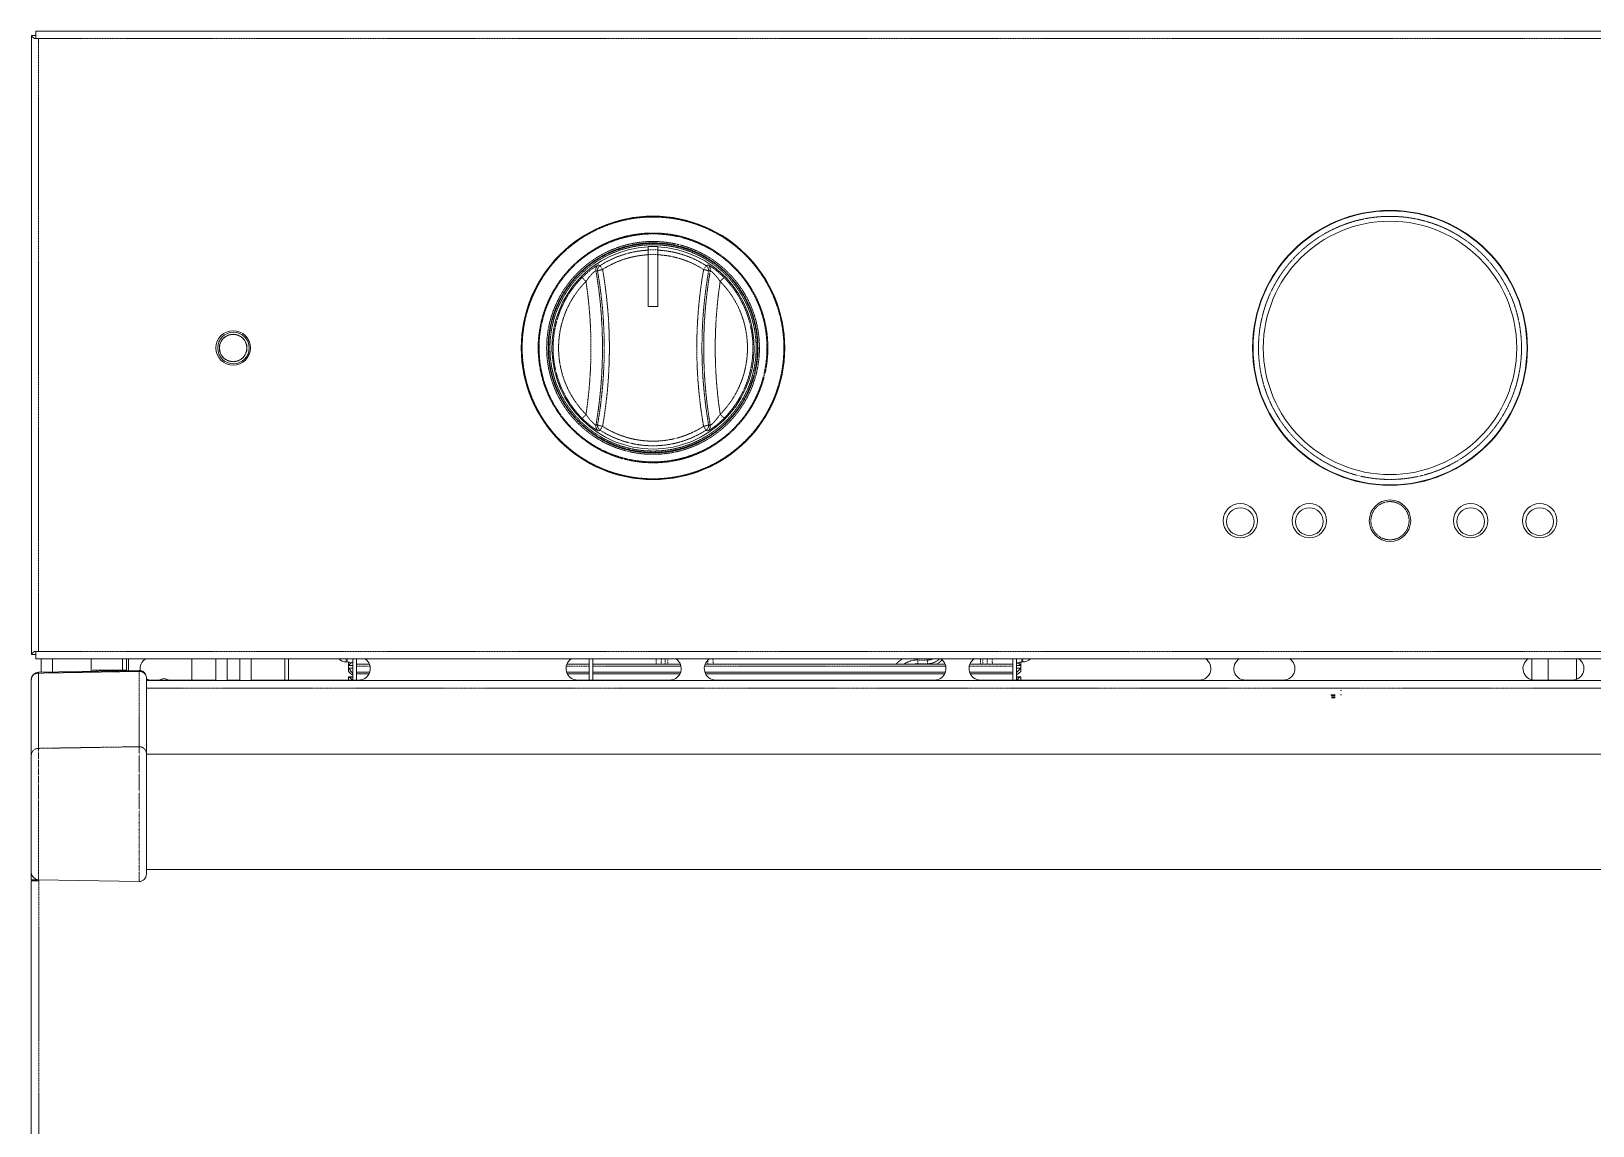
# Model space of a CAD drawing. Header units: millimetres. Extents: x 60499 to 556746, y 248297 to 497145.
# Drawn here: x 493954 to 508191, y 437357 to 447333 of the extents above; entities that cross this region are included whole.
import ezdxf

# ---------------------------------------------------------------- set-up
doc = ezdxf.new("R2010")
doc.units = ezdxf.units.MM
doc.linetypes.add('PHANTOM', pattern=[20, 10, -2, 2, -2, 2, -2])

msp = doc.modelspace()

# ---------------------------------------------------------------- linework, layer by layer
at = {"color": 7, "lineweight": 13, "ltscale": 0.03937}
for p, q in [((518689, 447333), (493995, 447333)), ((493956, 441652), (493956, 447294)), ((518689, 441612), (493995, 441612)), ((494937, 441507), (494020, 441491)), ((499073, 441564), (499872, 441564)), ((499073, 441490), (499875, 441490)), ((500095, 441490), (502289, 441490)), ((500098, 441564), (502286, 441564)), ((493954, 440735), (493954, 441421)), ((495004, 441437), (495004, 440750)), ((495004, 441414), (517680, 441414)), ((495959, 441419), (496940, 441419)), ((498935, 441419), (499775, 441419)), ((499073, 441476), (499869, 441476)), ((500101, 441476), (502283, 441476)), ((500195, 441419), (502189, 441419)), ((502609, 441419), (504604, 441419)), ((493954, 440735), (493954, 439666)), ((495004, 439650), (495004, 440750)), ((517680, 440744), (495004, 440744)), ((517680, 439694), (495004, 439694)), ((493954, 423045), (493954, 439589)), ((494020, 439600), (494937, 439584))]:
    msp.add_line(p, q, dxfattribs=at)
at = {"color": 7, "lineweight": 13, "ltscale": 0.001975}
for p, q in [((493995, 447267), (493995, 447333)), ((493995, 441612), (493995, 441679))]:
    msp.add_line(p, q, dxfattribs=at)
at = {"color": 7, "lineweight": 13, "ltscale": 0.001175}
for p, q in [((493995, 447294), (493956, 447294)), ((493995, 441652), (493956, 441652))]:
    msp.add_line(p, q, dxfattribs=at)
at = {"color": 7, "lineweight": 13, "ltscale": 0.000315358}
msp.add_line((493995, 447267), (493984, 447267), dxfattribs=at)
at = {"color": 7, "lineweight": 13, "ltscale": 0.000774984}
for p, q in [((493995, 447267), (494021, 447267)), ((493995, 441679), (494021, 441679)), ((494550, 441511), (494576, 441511))]:
    msp.add_line(p, q, dxfattribs=at)
at = {"color": 7, "linetype": 'PHANTOM', "lineweight": 13, "ltscale": 0.03937}
for p, q in [((518663, 447267), (494021, 447267)), ((494021, 441679), (494021, 447267)), ((518663, 441679), (494021, 441679)), ((494937, 441499), (494020, 441483)), ((494020, 440797), (494020, 441483)), ((494937, 441499), (494937, 440812)), ((499073, 441545), (499878, 441545)), ((500092, 441545), (502292, 441545)), ((495004, 441345), (517680, 441345)), ((494020, 440797), (494937, 440812)), ((494023, 423045), (494023, 439589))]:
    msp.add_line(p, q, dxfattribs=at)
at = {"color": 7, "lineweight": 13, "ltscale": 0.000900028}
for p, q in [((499580, 445372), (499580, 445341)), ((499667, 445372), (499667, 445341))]:
    msp.add_line(p, q, dxfattribs=at)
at = {"color": 7, "lineweight": 13, "ltscale": 0.0026}
for p, q in [((499667, 445372), (499580, 445372)), ((499667, 444823), (499580, 444823)), ((499580, 444823), (499667, 444823))]:
    msp.add_line(p, q, dxfattribs=at)
at = {"color": 7, "lineweight": 13, "ltscale": 0.001308}
for p, q in [((499580, 445297), (499580, 445341)), ((499667, 445297), (499667, 445341))]:
    msp.add_line(p, q, dxfattribs=at)
at = {"color": 7, "linetype": 'PHANTOM', "lineweight": 13, "ltscale": 0.0026}
for p, q in [((499667, 445341), (499580, 445341)), ((499667, 445297), (499580, 445297))]:
    msp.add_line(p, q, dxfattribs=at)
at = {"color": 7, "linetype": 'PHANTOM', "lineweight": 13, "ltscale": 0.000505295}
for p, q in [((499124, 445203), (499140, 445197)), ((500107, 445197), (500123, 445203))]:
    msp.add_line(p, q, dxfattribs=at)
at = {"color": 7, "linetype": 'PHANTOM', "lineweight": 13, "ltscale": 0.001246}
for p, q in [((499140, 445197), (499163, 445161)), ((500107, 445197), (500084, 445161)), ((499140, 443697), (499163, 443732)), ((500107, 443697), (500084, 443732))]:
    msp.add_line(p, q, dxfattribs=at)
at = {"color": 7, "lineweight": 13, "ltscale": 0.014116}
for p, q in [((499580, 444823), (499580, 445297)), ((499667, 444823), (499667, 445297))]:
    msp.add_line(p, q, dxfattribs=at)
at = {"color": 7, "linetype": 'PHANTOM', "lineweight": 13, "ltscale": 0.001499}
for p, q in [((498976, 445088), (499012, 445053)), ((500235, 445053), (500271, 445088)), ((499012, 443841), (498976, 443805)), ((500271, 443805), (500235, 443841))]:
    msp.add_line(p, q, dxfattribs=at)
at = {"color": 7, "linetype": 'PHANTOM', "lineweight": 13, "ltscale": 0.000494462}
msp.add_line((499102, 445152), (499118, 445146), dxfattribs=at)
at = {"color": 7, "linetype": 'PHANTOM', "lineweight": 13, "ltscale": 0.000494476}
msp.add_line((500129, 445146), (500145, 445152), dxfattribs=at)
at = {"color": 7, "lineweight": 13, "ltscale": 5.58688e-06}
for p, q in [((499580, 444823), (499580, 444823)), ((499667, 444823), (499667, 444823))]:
    msp.add_line(p, q, dxfattribs=at)
at = {"color": 7, "linetype": 'PHANTOM', "lineweight": 13, "ltscale": 0.000494439}
msp.add_line((499118, 443748), (499102, 443741), dxfattribs=at)
at = {"color": 7, "linetype": 'PHANTOM', "lineweight": 13, "ltscale": 0.000505273}
for p, q in [((499140, 443697), (499124, 443691)), ((500123, 443691), (500107, 443697))]:
    msp.add_line(p, q, dxfattribs=at)
at = {"color": 7, "linetype": 'PHANTOM', "lineweight": 13, "ltscale": 0.000494452}
msp.add_line((500145, 443741), (500129, 443748), dxfattribs=at)
at = {"color": 7, "lineweight": 13, "ltscale": 0.00109}
msp.add_line((494021, 441679), (493984, 441679), dxfattribs=at)
at = {"color": 7, "linetype": 'PHANTOM', "lineweight": 13, "ltscale": 0.000265647}
msp.add_line((494020, 441483), (494020, 441491), dxfattribs=at)
at = {"color": 7, "lineweight": 13, "ltscale": 0.00359}
msp.add_line((494043, 441492), (494043, 441612), dxfattribs=at)
at = {"color": 7, "lineweight": 13, "ltscale": 0.003535}
msp.add_line((494148, 441494), (494148, 441612), dxfattribs=at)
at = {"color": 7, "lineweight": 13, "ltscale": 0.003352}
msp.add_line((494501, 441500), (494501, 441612), dxfattribs=at)
at = {"color": 7, "lineweight": 13, "ltscale": 0.000337556}
msp.add_line((494517, 441500), (494517, 441511), dxfattribs=at)
at = {"color": 7, "lineweight": 13, "ltscale": 0.001}
msp.add_line((494517, 441511), (494550, 441511), dxfattribs=at)
at = {"color": 7, "lineweight": 13, "ltscale": 0.000320074}
msp.add_line((494550, 441501), (494550, 441511), dxfattribs=at)
at = {"color": 7, "linetype": 'PHANTOM', "lineweight": 13, "ltscale": 0.000306618}
msp.add_line((494576, 441501), (494576, 441511), dxfattribs=at)
at = {"color": 7, "lineweight": 13, "ltscale": 0.0055}
msp.add_line((494576, 441511), (494761, 441511), dxfattribs=at)
at = {"color": 7, "linetype": 'PHANTOM', "lineweight": 13, "ltscale": 0.000210619}
msp.add_line((494761, 441504), (494761, 441511), dxfattribs=at)
at = {"color": 7, "lineweight": 13, "ltscale": 0.001775}
msp.add_line((494761, 441511), (494821, 441511), dxfattribs=at)
at = {"color": 7, "lineweight": 13, "ltscale": 0.003006}
for p, q in [((494787, 441511), (494787, 441612)), ((494821, 441511), (494821, 441612))]:
    msp.add_line(p, q, dxfattribs=at)
at = {"color": 7, "lineweight": 13, "ltscale": 0.000179621}
msp.add_line((494821, 441505), (494821, 441511), dxfattribs=at)
at = {"color": 7, "lineweight": 13, "ltscale": 0.003175}
msp.add_line((494841, 441506), (494841, 441612), dxfattribs=at)
at = {"color": 7, "linetype": 'PHANTOM', "lineweight": 13, "ltscale": 0.000265587}
msp.add_line((494937, 441507), (494937, 441499), dxfattribs=at)
at = {"color": 7, "lineweight": 13, "ltscale": 0.005767}
for p, q in [((495417, 441419), (495417, 441612)), ((496265, 441612), (496265, 441419)), ((496298, 441612), (496298, 441419)), ((496885, 441612), (496885, 441419)), ((499042, 441612), (499042, 441419)), ((499073, 441612), (499073, 441419)), ((502903, 441419), (502903, 441612)), ((502936, 441419), (502936, 441612)), ((507784, 441419), (507784, 441612)), ((507784, 441612), (507784, 441419))]:
    msp.add_line(p, q, dxfattribs=at)
at = {"color": 7, "lineweight": 13, "ltscale": 0.005898}
for p, q in [((495636, 441414), (495636, 441612)), ((495741, 441414), (495741, 441612)), ((495855, 441414), (495855, 441612)), ((495959, 441414), (495959, 441612))]:
    msp.add_line(p, q, dxfattribs=at)
at = {"color": 7, "linetype": 'PHANTOM', "lineweight": 13, "ltscale": 0.000822112}
for p, q in [((496826, 441612), (496826, 441585)), ((496835, 441585), (496835, 441612))]:
    msp.add_line(p, q, dxfattribs=at)
at = {"color": 7, "lineweight": 13, "ltscale": 0.000295264}
msp.add_line((496835, 441585), (496826, 441585), dxfattribs=at)
at = {"color": 7, "lineweight": 13, "ltscale": 0.000904173}
for p, q in [((496845, 441584), (496845, 441553)), ((496845, 441584), (496845, 441553)), ((502975, 441584), (502975, 441553))]:
    msp.add_line(p, q, dxfattribs=at)
at = {"color": 7, "lineweight": 13, "ltscale": 0.001181}
for p, q in [((496845, 441553), (496885, 441553)), ((496885, 441553), (496845, 441553)), ((496885, 441528), (496845, 441528)), ((496885, 441528), (496845, 441528)), ((502936, 441553), (502975, 441553)), ((502975, 441553), (502936, 441553)), ((502936, 441528), (502975, 441528)), ((502936, 441528), (502975, 441528)), ((496845, 441450), (496885, 441450)), ((496885, 441447), (496845, 441447)), ((502975, 441450), (502936, 441450)), ((502936, 441447), (502975, 441447))]:
    msp.add_line(p, q, dxfattribs=at)
at = {"color": 7, "lineweight": 13, "ltscale": 0.000756932}
for p, q in [((496845, 441528), (496845, 441553)), ((502975, 441553), (502975, 441528))]:
    msp.add_line(p, q, dxfattribs=at)
at = {"color": 7, "lineweight": 13, "ltscale": 0.000924418}
for p, q in [((496845, 441528), (496845, 441497)), ((496845, 441528), (496845, 441497)), ((502975, 441522), (502975, 441553)), ((502975, 441497), (502975, 441528)), ((502975, 441528), (502975, 441497))]:
    msp.add_line(p, q, dxfattribs=at)
at = {"color": 7, "lineweight": 13, "ltscale": 0.001438}
msp.add_line((496918, 441564), (496918, 441612), dxfattribs=at)
at = {"color": 7, "lineweight": 13, "ltscale": 0.002968}
msp.add_line((496918, 441513), (496918, 441612), dxfattribs=at)
at = {"color": 7, "lineweight": 13, "ltscale": 0.000582597}
msp.add_line((496918, 441545), (496918, 441564), dxfattribs=at)
at = {"color": 7, "lineweight": 13, "ltscale": 0.003546}
msp.add_line((496918, 441564), (497037, 441564), dxfattribs=at)
at = {"color": 7, "lineweight": 13, "ltscale": 0.001622}
msp.add_line((496918, 441545), (496918, 441490), dxfattribs=at)
at = {"color": 7, "linetype": 'PHANTOM', "lineweight": 13, "ltscale": 0.003725}
msp.add_line((496918, 441545), (497043, 441545), dxfattribs=at)
at = {"color": 7, "lineweight": 13, "ltscale": 0.000428808}
for p, q in [((496918, 441490), (496918, 441476)), ((502903, 441476), (502903, 441490))]:
    msp.add_line(p, q, dxfattribs=at)
at = {"color": 7, "lineweight": 13, "ltscale": 0.003622}
msp.add_line((496918, 441490), (497040, 441490), dxfattribs=at)
at = {"color": 7, "linetype": 'PHANTOM', "lineweight": 13, "ltscale": 0.006251}
msp.add_line((498833, 441545), (499042, 441545), dxfattribs=at)
at = {"color": 7, "lineweight": 13, "ltscale": 0.006148}
msp.add_line((498836, 441490), (499042, 441490), dxfattribs=at)
at = {"color": 7, "lineweight": 13, "ltscale": 0.006072}
msp.add_line((498839, 441564), (499042, 441564), dxfattribs=at)
at = {"color": 7, "linetype": 'PHANTOM', "lineweight": 13, "ltscale": 0.00144}
for p, q in [((499652, 441612), (499650, 441564)), ((499697, 441564), (499699, 441612)), ((500171, 441564), (500169, 441612)), ((502668, 441612), (502670, 441564)), ((502717, 441564), (502715, 441612))]:
    msp.add_line(p, q, dxfattribs=at)
at = {"color": 7, "linetype": 'PHANTOM', "lineweight": 13, "ltscale": 0.001438}
for p, q in [((499735, 441612), (499735, 441564)), ((499759, 441564), (499759, 441612)), ((502608, 441612), (502608, 441564)), ((502631, 441564), (502631, 441612))]:
    msp.add_line(p, q, dxfattribs=at)
at = {"color": 7, "linetype": 'PHANTOM', "lineweight": 13, "ltscale": 0.001062}
msp.add_line((500122, 441600), (500124, 441564), dxfattribs=at)
at = {"color": 7, "linetype": 'PHANTOM', "lineweight": 13, "ltscale": 0.000297366}
for p, q in [((502036, 441612), (502036, 441602)), ((502126, 441602), (502126, 441612))]:
    msp.add_line(p, q, dxfattribs=at)
at = {"color": 7, "linetype": 'PHANTOM', "lineweight": 13, "ltscale": 0.001027}
for p, q in [((502036, 441602), (502036, 441568)), ((502126, 441602), (502126, 441568))]:
    msp.add_line(p, q, dxfattribs=at)
at = {"color": 7, "linetype": 'PHANTOM', "lineweight": 13, "ltscale": 0.002657}
for p, q in [((502036, 441602), (502126, 441602)), ((502126, 441568), (502036, 441568))]:
    msp.add_line(p, q, dxfattribs=at)
at = {"color": 7, "linetype": 'PHANTOM', "lineweight": 13, "ltscale": 0.000114982}
for p, q in [((502036, 441564), (502036, 441568)), ((502126, 441564), (502126, 441568))]:
    msp.add_line(p, q, dxfattribs=at)
at = {"color": 7, "linetype": 'PHANTOM', "lineweight": 13, "ltscale": 0.011813}
msp.add_line((502506, 441545), (502903, 441545), dxfattribs=at)
at = {"color": 7, "lineweight": 13, "ltscale": 0.01171}
msp.add_line((502509, 441490), (502903, 441490), dxfattribs=at)
at = {"color": 7, "lineweight": 13, "ltscale": 0.011634}
msp.add_line((502512, 441564), (502903, 441564), dxfattribs=at)
at = {"color": 7, "lineweight": 13, "ltscale": 0.000677214}
msp.add_line((502903, 441490), (502903, 441513), dxfattribs=at)
at = {"color": 7, "lineweight": 13, "ltscale": 0.000116556}
msp.add_line((502973, 441525), (502975, 441528), dxfattribs=at)
at = {"color": 7, "lineweight": 13, "ltscale": 0.001964}
msp.add_line((502975, 441518), (502975, 441584), dxfattribs=at)
at = {"color": 7, "lineweight": 13, "ltscale": 0.001922}
msp.add_line((502975, 441584), (502975, 441519), dxfattribs=at)
at = {"color": 7, "linetype": 'PHANTOM', "lineweight": 13, "ltscale": 0.000821932}
for p, q in [((502985, 441612), (502985, 441585)), ((502995, 441585), (502995, 441612))]:
    msp.add_line(p, q, dxfattribs=at)
at = {"color": 7, "lineweight": 13, "ltscale": 0.000295294}
msp.add_line((502995, 441585), (502985, 441585), dxfattribs=at)
at = {"color": 7, "lineweight": 13, "ltscale": 0.005684}
for p, q in [((507634, 441421), (507634, 441612)), ((507634, 441612), (507634, 441421))]:
    msp.add_line(p, q, dxfattribs=at)
at = {"color": 7, "lineweight": 13, "ltscale": 0.005578}
for p, q in [((508041, 441425), (508041, 441612)), ((508041, 441612), (508041, 441425))]:
    msp.add_line(p, q, dxfattribs=at)
at = {"color": 7, "lineweight": 13, "ltscale": 0.000134446}
for p, q in [((493954, 441421), (493954, 441425)), ((495004, 441441), (495004, 441437))]:
    msp.add_line(p, q, dxfattribs=at)
at = {"color": 7, "lineweight": 13, "ltscale": 0.017425}
msp.add_line((495051, 441419), (495636, 441419), dxfattribs=at)
at = {"color": 7, "lineweight": 13, "ltscale": 0.003375}
msp.add_line((495741, 441419), (495855, 441419), dxfattribs=at)
at = {"color": 7, "lineweight": 13, "ltscale": 9.59982e-05}
msp.add_line((496845, 441447), (496845, 441450), dxfattribs=at)
at = {"color": 7, "lineweight": 13, "ltscale": 0.000850527}
for p, q in [((496845, 441447), (496845, 441419)), ((502975, 441447), (502975, 441419))]:
    msp.add_line(p, q, dxfattribs=at)
at = {"color": 7, "lineweight": 13, "ltscale": 0.001694}
msp.add_line((496918, 441419), (496918, 441476), dxfattribs=at)
at = {"color": 7, "lineweight": 13, "ltscale": 0.001695}
msp.add_line((496918, 441476), (496918, 441419), dxfattribs=at)
at = {"color": 7, "lineweight": 13, "ltscale": 0.00344}
msp.add_line((496918, 441476), (497034, 441476), dxfattribs=at)
at = {"color": 7, "lineweight": 13, "ltscale": 0.005967}
msp.add_line((498842, 441476), (499042, 441476), dxfattribs=at)
at = {"color": 7, "lineweight": 13, "ltscale": 0.011529}
msp.add_line((502515, 441476), (502903, 441476), dxfattribs=at)
at = {"color": 7, "lineweight": 13, "ltscale": 0.000946526}
msp.add_line((502975, 441419), (502975, 441450), dxfattribs=at)
at = {"color": 7, "lineweight": 13, "ltscale": 0.010316}
for p, q in [((505023, 441419), (505370, 441419)), ((507659, 441419), (508005, 441419))]:
    msp.add_line(p, q, dxfattribs=at)
at = {"color": 7, "lineweight": 13, "ltscale": 0.001162}
msp.add_line((505843, 441286), (505804, 441286), dxfattribs=at)
at = {"color": 7, "lineweight": 13, "ltscale": 0.001086}
msp.add_line((505806, 441278), (505843, 441278), dxfattribs=at)
msp.add_line((505806, 441278), (505843, 441278), dxfattribs=at)
at = {"color": 7, "lineweight": 13, "ltscale": 0.001035}
msp.add_line((505808, 441266), (505843, 441266), dxfattribs=at)
msp.add_line((505808, 441266), (505843, 441266), dxfattribs=at)
at = {"color": 7, "lineweight": 13, "ltscale": 0.001033}
msp.add_line((505843, 441257), (505808, 441257), dxfattribs=at)
at = {"color": 7, "lineweight": 13, "ltscale": 0.000246063}
for p, q in [((505892, 441323), (505901, 441323)), ((505901, 441286), (505892, 441286))]:
    msp.add_line(p, q, dxfattribs=at)
at = {"color": 7, "linetype": 'PHANTOM', "lineweight": 13, "ltscale": 0.017206}
msp.add_line((494020, 440797), (494020, 440219), dxfattribs=at)
at = {"color": 7, "linetype": 'PHANTOM', "lineweight": 13, "ltscale": 0.017651}
msp.add_line((494937, 440219), (494937, 440812), dxfattribs=at)
at = {"color": 7, "linetype": 'PHANTOM', "lineweight": 13, "ltscale": 0.01843}
msp.add_line((494020, 440219), (494020, 439600), dxfattribs=at)
at = {"color": 7, "linetype": 'PHANTOM', "lineweight": 13, "ltscale": 0.018907}
msp.add_line((494937, 439584), (494937, 440219), dxfattribs=at)
at = {"color": 7, "lineweight": 13, "ltscale": 0.001973}
msp.add_line((493954, 439600), (493954, 439666), dxfattribs=at)
at = {"color": 7, "lineweight": 13, "ltscale": 0.00194}
msp.add_line((493954, 439600), (494020, 439600), dxfattribs=at)
at = {"color": 7, "lineweight": 13, "ltscale": 0.00205}
msp.add_line((494023, 439589), (493954, 439589), dxfattribs=at)
at = {"color": 7, "lineweight": 13, "ltscale": 0.000303494}
msp.add_line((494005, 439600), (494005, 439589), dxfattribs=at)
at = {"color": 7, "lineweight": 13, "ltscale": 0.000301782}
msp.add_line((494023, 439589), (494023, 439599), dxfattribs=at)
at = {"color": 7, "lineweight": 13, "ltscale": 0.03937}
for points in [[(493956, 447294), (493956, 447290), (493958, 447286), (493962, 447281), (493974, 447272), (493984, 447267)], [(493984, 441679), (493967, 441668), (493961, 441663), (493957, 441659), (493956, 441652)], [(502975, 441553), (502961, 441566), (502948, 441575), (502938, 441582), (502936, 441583)], [(502936, 441481), (502944, 441493), (502968, 441520), (502973, 441525)], [(502975, 441497), (502957, 441482), (502942, 441471), (502936, 441468)]]:
    msp.add_lwpolyline(points, dxfattribs=at)
at = {"color": 7, "linetype": 'PHANTOM', "lineweight": 13, "ltscale": 0.03937}
for points in [[(498976, 445088), (499015, 445124), (499054, 445157), (499087, 445181), (499102, 445191), (499118, 445200), (499123, 445203), (499124, 445203), (499124, 445203)], [(500123, 445203), (500123, 445203), (500124, 445203), (500130, 445200), (500156, 445184), (500181, 445167), (500205, 445148), (500236, 445121), (500271, 445088)], [(499012, 445053), (499037, 445088), (499062, 445117), (499083, 445138), (499098, 445150), (499101, 445152), (499102, 445152), (499102, 445152), (499102, 445152)], [(500084, 445161), (500113, 445154), (500124, 445150), (500128, 445148), (500129, 445147), (500129, 445146), (500129, 445146)], [(500145, 445152), (500145, 445152), (500145, 445152), (500145, 445152), (500146, 445152), (500154, 445146), (500180, 445122), (500203, 445096), (500216, 445080), (500235, 445053)], [(499124, 443691), (499124, 443691), (499123, 443691), (499117, 443694), (499091, 443710), (499066, 443727), (499042, 443746), (499011, 443773), (498976, 443805)], [(499102, 443741), (499102, 443741), (499102, 443741), (499102, 443741), (499101, 443742), (499094, 443747), (499068, 443771), (499044, 443797), (499032, 443813), (499012, 443841)], [(500271, 443805), (500225, 443762), (500201, 443742), (500176, 443724), (500145, 443703), (500129, 443694), (500124, 443691), (500123, 443691), (500123, 443691)], [(500235, 443841), (500209, 443806), (500185, 443777), (500164, 443756), (500149, 443743), (500146, 443742), (500145, 443741), (500145, 443741), (500145, 443741)], [(499163, 443732), (499136, 443738), (499126, 443742), (499120, 443745), (499119, 443746), (499118, 443747), (499118, 443748)], [(500084, 443732), (500111, 443738), (500121, 443742), (500127, 443745), (500128, 443746), (500129, 443747), (500129, 443748)]]:
    msp.add_lwpolyline(points, dxfattribs=at)
at = {"color": 7, "lineweight": 13, "ltscale": 0.03937}
for centre, radius in [((499623, 444447), 1201), ((506342, 444447), 1253), ((506342, 444447), 1249), ((506342, 444447), 1155), ((495795, 444447), 157), ((495798, 444447), 144), ((506342, 442872), 189), ((504977, 442872), 157), ((504977, 442864), 126), ((505607, 442872), 157), ((505607, 442864), 126), ((507077, 442872), 157), ((507077, 442864), 126), ((507707, 442872), 157), ((507707, 442864), 126)]:
    msp.add_circle(centre, radius, dxfattribs=at)
at = {"color": 7, "linetype": 'PHANTOM', "lineweight": 13, "ltscale": 0.03937}
for centre, radius in [((499623, 444447), 1197), ((499623, 444447), 1193), ((506342, 444447), 1199), ((499623, 444447), 1047), ((499623, 444447), 1039), ((499623, 444447), 970), ((499623, 444447), 957), ((499623, 444447), 952), ((499623, 444447), 940), ((495795, 444446), 124), ((506342, 442872), 174)]:
    msp.add_circle(centre, radius, dxfattribs=at)
at = {"color": 7, "lineweight": 13, "ltscale": 0.03937}
for centre, radius, start, end in [((499623, 444447), 922, 92.714, 87.286), ((495795, 444446), 126, 0.0429, 180), ((495795, 444446), 126, 180.0429, 360), ((494021, 441425), 66.3, 91, 180), ((494938, 441441), 66.3, 0, 91), ((495051, 441524), 105, 122.2736, 189.2662), ((496826, 441684), 99.2, 226.2039, 270), ((496835, 441535), 49.6, 48.5521, 90.0095), ((496940, 441524), 105, 270, 57.7264), ((498935, 441524), 105, 122.2736, 270), ((499775, 441524), 105, 270, 57.7264), ((500195, 441524), 105, 122.2736, 270), ((502189, 441524), 105, 270, 57.7264), ((502609, 441524), 105, 122.2736, 270), ((502985, 441535), 49.6, 89.9905, 131.4489), ((502995, 441684), 99.2, 269.9987, 313.811), ((504604, 441524), 105, 270, 57.7264), ((505023, 441524), 105, 122.2736, 270), ((505370, 441524), 105, 270, 57.7264), ((507659, 441524), 105, 122.2736, 270), ((508005, 441524), 105, 270, 57.7264), ((495051, 441524), 105, 243.5844, 270), ((495165, 441353), 79.4, 56.3506, 123.6494), ((496822, 441383), 68.5, 31.5239, 70.108), ((502999, 441383), 68.4, 109.8867, 148.5023), ((494021, 439666), 66.3, 180, 269), ((494938, 439650), 66.3, 269, 0)]:
    msp.add_arc(centre, radius, start, end, dxfattribs=at)
at = {"color": 7, "linetype": 'PHANTOM', "lineweight": 13, "ltscale": 0.03937}
for centre, radius, start, end in [((499623, 444447), 892, 92.806, 122.8187), ((499623, 444447), 892, 57.1813, 87.194), ((499152, 445161), 50.4, 123.485, 189.6647), ((499167, 445154), 50.4, 122.8695, 189.5403), ((499623, 444447), 850, 92.9443, 122.8187), ((499623, 444447), 850, 57.1813, 87.0557), ((500080, 445154), 50.4, 350.4592, 57.1305), ((500095, 445161), 50.4, 350.3351, 56.5138), ((499623, 444447), 911, 135.2484, 224.7516), ((499623, 444447), 861, 135.2484, 224.7516), ((494981, 444447), 4076, 351.4487, 8.5513), ((494981, 444447), 4181, 350.2849, 9.7151), ((495117, 444447), 4061, 359.9991, 9.9097), ((495073, 444447), 4152, 359.9981, 9.9078), ((504174, 444447), 4152, 170.0922, 180.0019), ((504130, 444447), 4061, 170.0903, 180.0009), ((504266, 444447), 4181, 170.2849, 189.7151), ((504266, 444447), 4076, 171.4487, 188.5513), ((499623, 444447), 861, 315.2484, 44.7516), ((499623, 444447), 911, 315.2484, 44.7516), ((495117, 444447), 4061, 350.0903, 0.0009), ((495073, 444447), 4152, 350.0922, 0.0019), ((504174, 444447), 4152, 179.9981, 189.9078), ((504130, 444447), 4061, 179.9991, 189.9097), ((499152, 443733), 50.4, 170.3351, 236.5138), ((499167, 443740), 50.4, 170.4592, 237.1305), ((499623, 444447), 892, 237.1813, 302.8187), ((499623, 444447), 850, 237.1804, 302.8187), ((500080, 443740), 50.4, 302.8695, 9.5403), ((500095, 443733), 50.4, 303.4837, 9.6643), ((502037, 441383), 269, 121.6604, 137.8041), ((502037, 441379), 224, 90.1012, 124.0523), ((502036, 441393), 175, 90, 102.0636), ((502125, 441728), 126, 270.172, 292.9913), ((502126, 441724), 156, 270, 314.4106), ((502126, 441724), 179, 297.0025, 317.6512)]:
    msp.add_arc(centre, radius, start, end, dxfattribs=at)
for centre, major_axis, ratio, start_param, end_param in [((499167, 445154), (-49.6, -8.7), 0.155752, 4.778124, 6.248215), ((494021, 441421), (66.3, 0), 0.93358, 1.58825, 3.141593), ((494938, 441437), (-66.3, 0), 0.93358, 3.141593, 4.729842), ((494021, 440735), (66.3, 0), 0.93358, 1.58825, 3.141593), ((494938, 440750), (-66.3, 0), 0.93358, 3.141593, 4.729842)]:
    msp.add_ellipse(centre, major_axis=major_axis, ratio=ratio, start_param=start_param, end_param=end_param, dxfattribs=at)
at = {"color": 7, "lineweight": 13, "ltscale": 0.03937}
for major_axis, start_param, end_param in [((-57.3, -57.3), 3.419022, 4.342153), ((-57.3, 57.3), 3.698274, 4.621405), ((-57.3, 57.3), 1.941033, 2.864164)]:
    msp.add_ellipse((496832, 441525), major_axis=major_axis, ratio=0.140541, start_param=start_param, end_param=end_param, dxfattribs=at)

doc.saveas('drawing.dxf')
